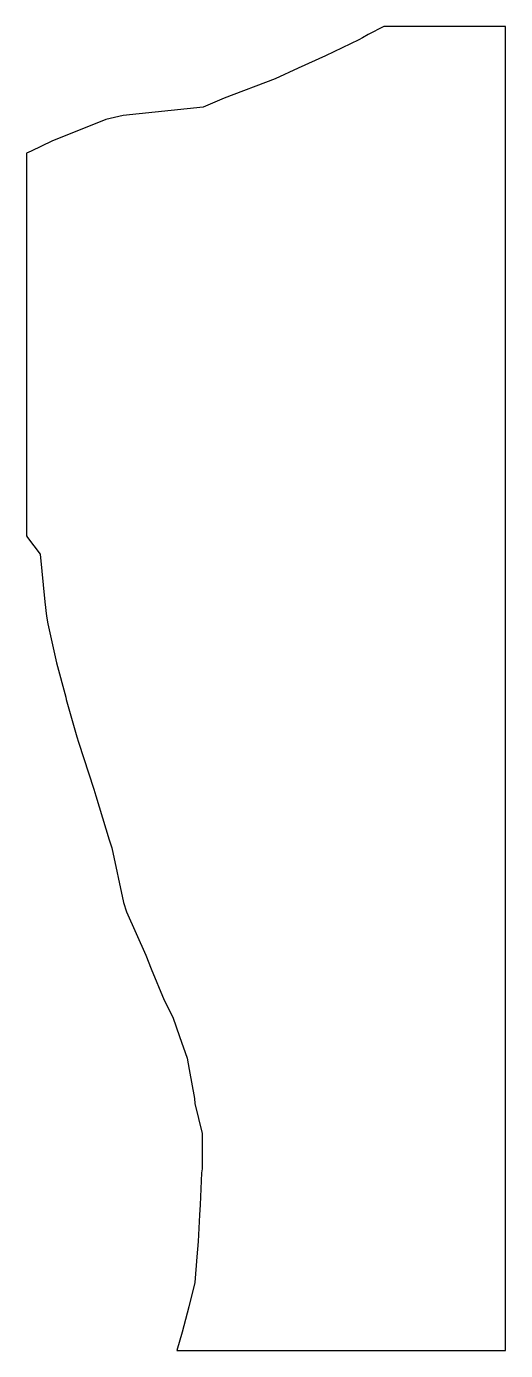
# Model space of a CAD drawing. Extents: x -140 to -20, y -101 to 230.
import ezdxf

# ---------------------------------------------------------------- set-up
doc = ezdxf.new("R2010")
doc.units = 0
doc.header["$MEASUREMENT"] = 0
doc.layers.add('VISIBLE', color=7, linetype='CONTINUOUS')

msp = doc.modelspace()

# ---------------------------------------------------------------- linework, layer by layer
at = {"layer": 'VISIBLE'}
for p, q in [((-50.41, 229.91), (-54.32, 227.89)), ((-20, 229.91), (-50.41, 229.91)), ((-20, -101.22), (-20, 229.91)), ((-56.68, 226.59), (-65, 222.6)), ((-55.73, 227.04), (-56.68, 226.59)), ((-54.32, 227.89), (-55.73, 227.04)), ((-65, 222.6), (-71.79, 219.46)), ((-71.79, 219.46), (-77.56, 216.82)), ((-77.56, 216.82), (-90.35, 211.98)), ((-90.35, 211.98), (-95.52, 209.71)), ((-95.52, 209.71), (-115.57, 207.66)), ((-119.85, 206.61), (-133.35, 201.2)), ((-115.57, 207.66), (-119.85, 206.61)), ((-138.53, 198.74), (-139.71, 198.26)), ((-133.35, 201.2), (-138.53, 198.74)), ((-139.71, 198.26), (-139.71, 102.52)), ((-139.71, 102.52), (-139.5, 102.13)), ((-139.5, 102.13), (-136.33, 97.98)), ((-136.33, 97.98), (-135.13, 86.06)), ((-135.13, 86.06), (-134.72, 82.42)), ((-134.72, 82.42), (-134.36, 80.49)), ((-134.36, 80.49), (-132.24, 70.79)), ((-132.24, 70.79), (-129.88, 62.2)), ((-129.88, 62.2), (-129.77, 61.58)), ((-129.77, 61.58), (-127.11, 52.26)), ((-127.11, 52.26), (-126.68, 50.92)), ((-126.68, 50.92), (-122.92, 39.17)), ((-122.92, 39.17), (-122.35, 37.53)), ((-122.35, 37.53), (-119.03, 26.49)), ((-119.03, 26.49), (-118.4, 24.49)), ((-118.4, 24.49), (-115.48, 10.86)), ((-115.48, 10.86), (-114.74, 8.48)), ((-114.74, 8.48), (-109.85, -2.31)), ((-109.85, -2.31), (-108.56, -5.74)), ((-108.56, -5.74), (-105.33, -13.59)), ((-105.33, -13.59), (-103.16, -17.87)), ((-103.16, -17.87), (-101.51, -22.7)), ((-101.51, -22.7), (-99.52, -28.1)), ((-99.52, -28.1), (-99.02, -30.94)), ((-99.02, -30.94), (-97.75, -38.23)), ((-97.75, -38.23), (-97.63, -39.41)), ((-97.63, -39.41), (-95.82, -46.96)), ((-95.82, -46.96), (-95.83, -47.37)), ((-95.83, -47.37), (-95.82, -55.78)), ((-95.82, -55.78), (-95.94, -56.81)), ((-95.94, -56.81), (-96.34, -64.77)), ((-96.34, -64.77), (-96.49, -67.25)), ((-96.49, -67.25), (-96.83, -73.98)), ((-96.83, -73.98), (-97.18, -77.77)), ((-97.18, -77.77), (-97.63, -84.24)), ((-97.63, -84.24), (-99.13, -90.32)), ((-99.13, -90.32), (-100.81, -96.65)), ((-100.81, -96.65), (-102.18, -101.22)), ((-102.18, -101.22), (-20, -101.22))]:
    msp.add_line(p, q, dxfattribs=at)

doc.saveas('drawing.dxf')
